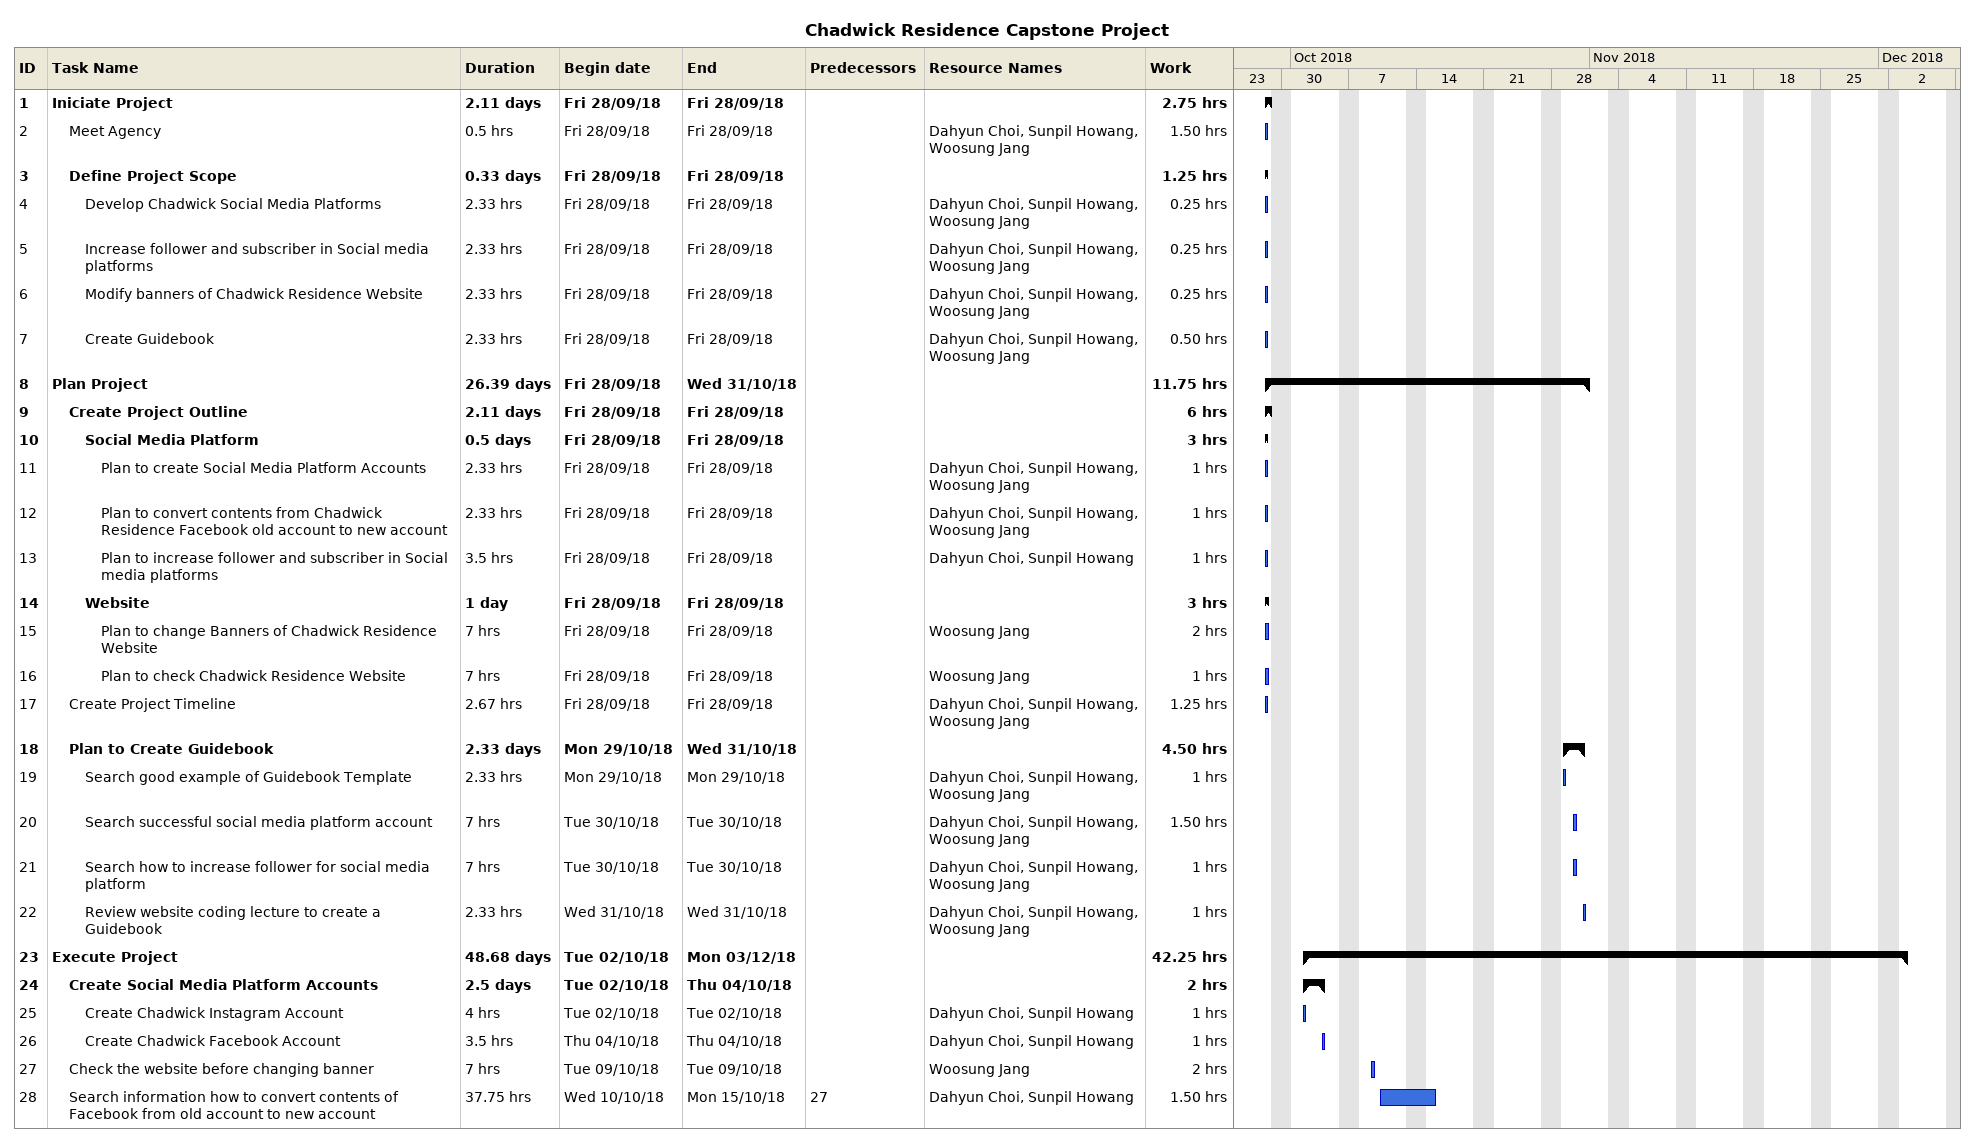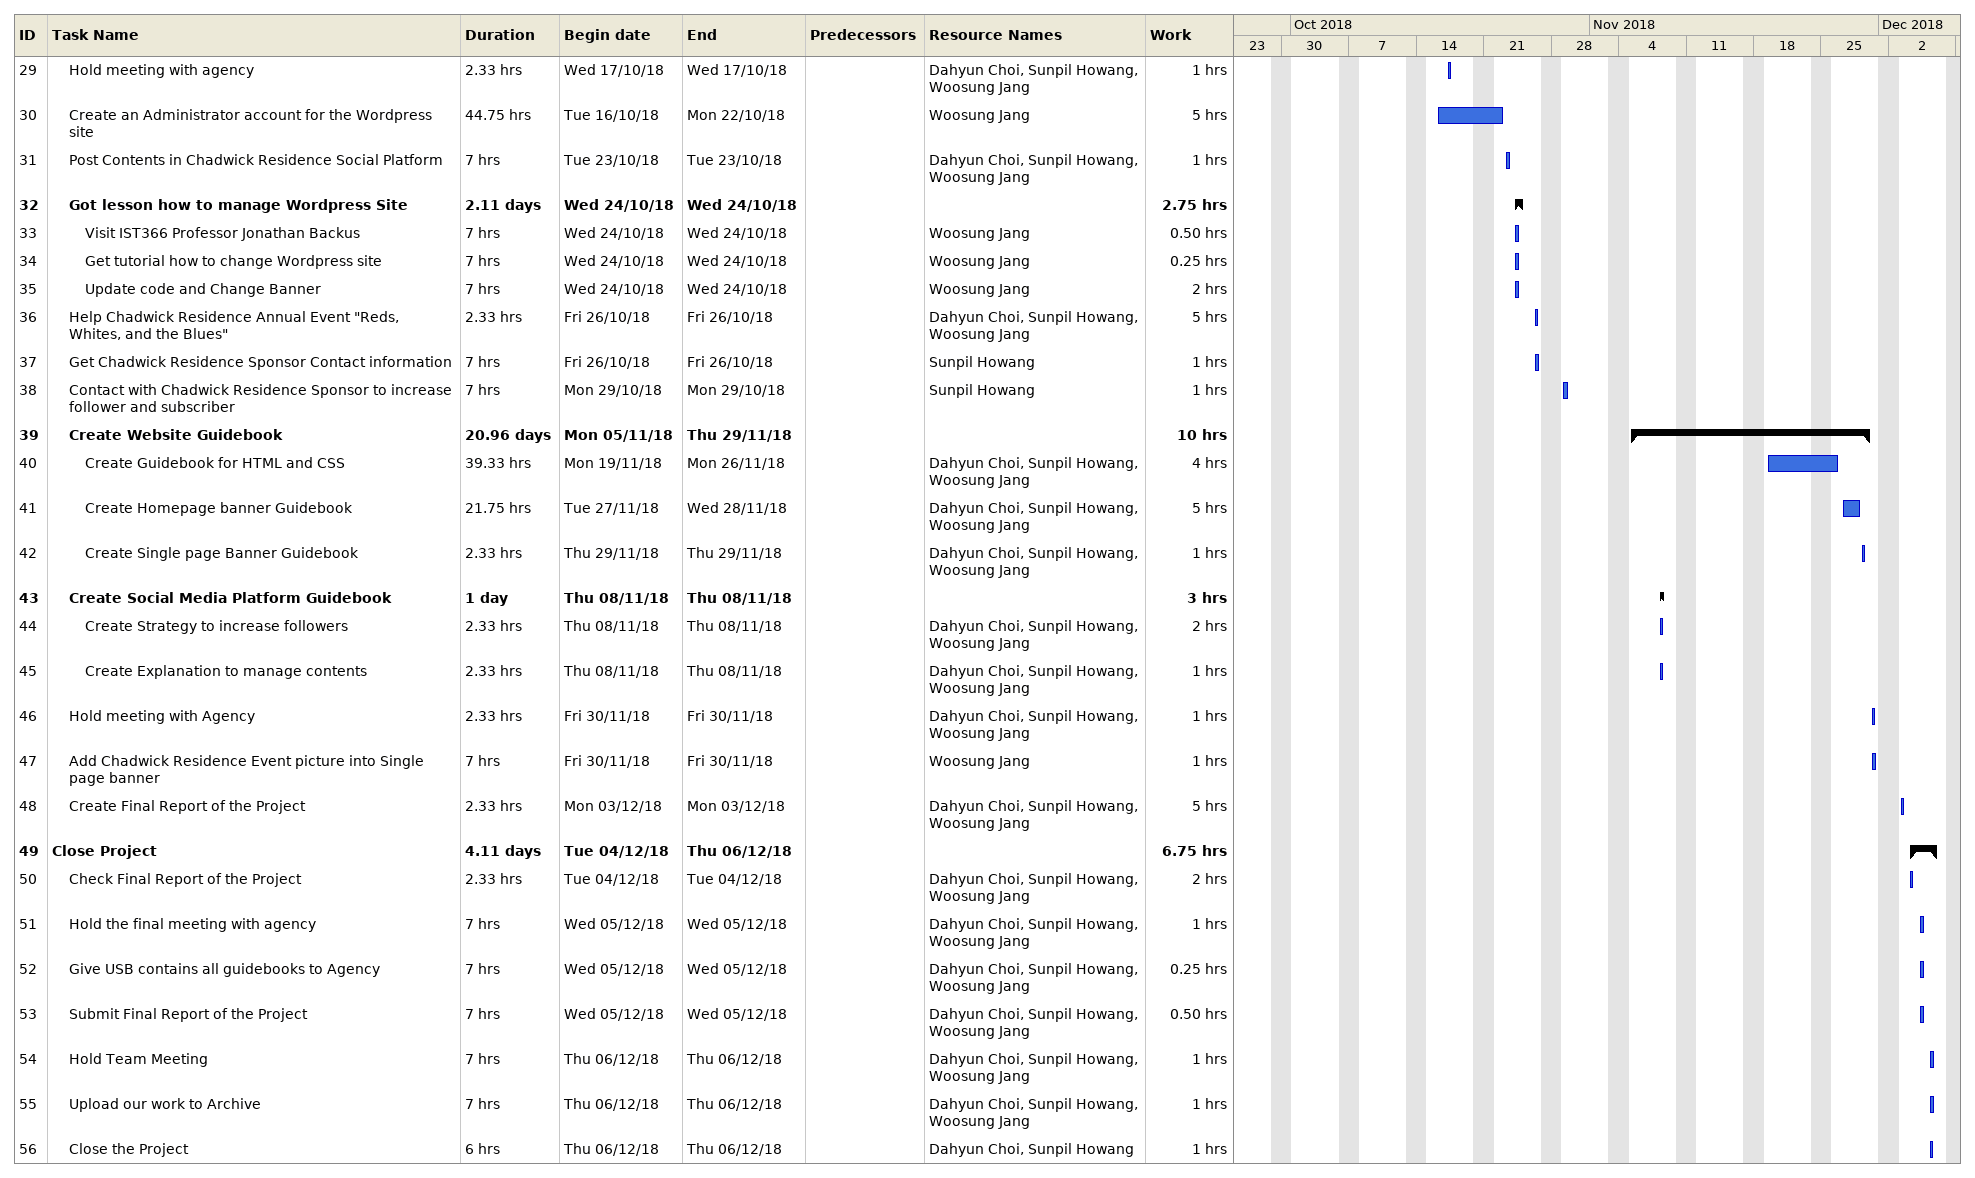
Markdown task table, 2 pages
Chadwick Residence Capstone Project

| ID | Level | Task | Duration | Start | Finish | Predecessors | Resources | Work (h) |
|---|---|---|---|---|---|---|---|---|
| 1 | 1 | **Iniciate Project** | 2.11d | 2018-09-28 | 2018-09-28 |  |  | 2.75 |
| 2 | 2 | Meet Agency | 0.5h | 2018-09-28 | 2018-09-28 |  | Dahyun Choi, Sunpil Howang, Woosung Jang | 1.50 |
| 3 | 2 | **Define Project Scope** | 0.33d | 2018-09-28 | 2018-09-28 |  |  | 1.25 |
| 4 | 3 | Develop Chadwick Social Media Platforms | 2.33h | 2018-09-28 | 2018-09-28 |  | Dahyun Choi, Sunpil Howang, Woosung Jang | 0.25 |
| 5 | 3 | Increase follower and subscriber in Social media platforms | 2.33h | 2018-09-28 | 2018-09-28 |  | Dahyun Choi, Sunpil Howang, Woosung Jang | 0.25 |
| 6 | 3 | Modify banners of Chadwick Residence Website | 2.33h | 2018-09-28 | 2018-09-28 |  | Dahyun Choi, Sunpil Howang, Woosung Jang | 0.25 |
| 7 | 3 | Create Guidebook | 2.33h | 2018-09-28 | 2018-09-28 |  | Dahyun Choi, Sunpil Howang, Woosung Jang | 0.50 |
| 8 | 1 | **Plan Project** | 26.39d | 2018-09-28 | 2018-10-31 |  |  | 11.75 |
| 9 | 2 | **Create Project Outline** | 2.11d | 2018-09-28 | 2018-09-28 |  |  | 6 |
| 10 | 3 | **Social Media Platform** | 0.5d | 2018-09-28 | 2018-09-28 |  |  | 3 |
| 11 | 4 | Plan to create Social Media Platform Accounts | 2.33h | 2018-09-28 | 2018-09-28 |  | Dahyun Choi, Sunpil Howang, Woosung Jang | 1 |
| 12 | 4 | Plan to convert contents from Chadwick Residence Facebook old account to new account | 2.33h | 2018-09-28 | 2018-09-28 |  | Dahyun Choi, Sunpil Howang, Woosung Jang | 1 |
| 13 | 4 | Plan to increase follower and subscriber in Social media platforms | 3.5h | 2018-09-28 | 2018-09-28 |  | Dahyun Choi, Sunpil Howang | 1 |
| 14 | 3 | **Website** | 1d | 2018-09-28 | 2018-09-28 |  |  | 3 |
| 15 | 4 | Plan to change Banners of Chadwick Residence Website | 7h | 2018-09-28 | 2018-09-28 |  | Woosung Jang | 2 |
| 16 | 4 | Plan to check Chadwick Residence Website | 7h | 2018-09-28 | 2018-09-28 |  | Woosung Jang | 1 |
| 17 | 2 | Create Project Timeline | 2.67h | 2018-09-28 | 2018-09-28 |  | Dahyun Choi, Sunpil Howang, Woosung Jang | 1.25 |
| 18 | 2 | **Plan to Create Guidebook** | 2.33d | 2018-10-29 | 2018-10-31 |  |  | 4.50 |
| 19 | 3 | Search good example of Guidebook Template | 2.33h | 2018-10-29 | 2018-10-29 |  | Dahyun Choi, Sunpil Howang, Woosung Jang | 1 |
| 20 | 3 | Search successful social media platform account | 7h | 2018-10-30 | 2018-10-30 |  | Dahyun Choi, Sunpil Howang, Woosung Jang | 1.50 |
| 21 | 3 | Search how to increase follower for social media platform | 7h | 2018-10-30 | 2018-10-30 |  | Dahyun Choi, Sunpil Howang, Woosung Jang | 1 |
| 22 | 3 | Review website coding lecture to create a Guidebook | 2.33h | 2018-10-31 | 2018-10-31 |  | Dahyun Choi, Sunpil Howang, Woosung Jang | 1 |
| 23 | 1 | **Execute Project** | 48.68d | 2018-10-02 | 2018-12-03 |  |  | 42.25 |
| 24 | 2 | **Create Social Media Platform Accounts** | 2.5d | 2018-10-02 | 2018-10-04 |  |  | 2 |
| 25 | 3 | Create Chadwick Instagram Account | 4h | 2018-10-02 | 2018-10-02 |  | Dahyun Choi, Sunpil Howang | 1 |
| 26 | 3 | Create Chadwick Facebook Account | 3.5h | 2018-10-04 | 2018-10-04 |  | Dahyun Choi, Sunpil Howang | 1 |
| 27 | 2 | Check the website before changing banner | 7h | 2018-10-09 | 2018-10-09 |  | Woosung Jang | 2 |
| 28 | 2 | Search information how to convert contents of Facebook from old account to new account | 37.75h | 2018-10-10 | 2018-10-15 | 27 | Dahyun Choi, Sunpil Howang | 1.50 |
| 29 | 2 | Hold meeting with agency | 2.33h | 2018-10-17 | 2018-10-17 |  | Dahyun Choi, Sunpil Howang, Woosung Jang | 1 |
| 30 | 2 | Create an Administrator account for the Wordpress site | 44.75h | 2018-10-16 | 2018-10-22 |  | Woosung Jang | 5 |
| 31 | 2 | Post Contents in Chadwick Residence Social Platform | 7h | 2018-10-23 | 2018-10-23 |  | Dahyun Choi, Sunpil Howang, Woosung Jang | 1 |
| 32 | 2 | **Got lesson how to manage Wordpress Site** | 2.11d | 2018-10-24 | 2018-10-24 |  |  | 2.75 |
| 33 | 3 | Visit IST366 Professor Jonathan Backus | 7h | 2018-10-24 | 2018-10-24 |  | Woosung Jang | 0.50 |
| 34 | 3 | Get tutorial how to change Wordpress site | 7h | 2018-10-24 | 2018-10-24 |  | Woosung Jang | 0.25 |
| 35 | 3 | Update code and Change Banner | 7h | 2018-10-24 | 2018-10-24 |  | Woosung Jang | 2 |
| 36 | 2 | Help Chadwick Residence Annual Event "Reds, Whites, and the Blues" | 2.33h | 2018-10-26 | 2018-10-26 |  | Dahyun Choi, Sunpil Howang, Woosung Jang | 5 |
| 37 | 2 | Get Chadwick Residence Sponsor Contact information | 7h | 2018-10-26 | 2018-10-26 |  | Sunpil Howang | 1 |
| 38 | 2 | Contact with Chadwick Residence Sponsor to increase follower and subscriber | 7h | 2018-10-29 | 2018-10-29 |  | Sunpil Howang | 1 |
| 39 | 2 | **Create Website Guidebook** | 20.96d | 2018-11-05 | 2018-11-29 |  |  | 10 |
| 40 | 3 | Create Guidebook for HTML and CSS | 39.33h | 2018-11-19 | 2018-11-26 |  | Dahyun Choi, Sunpil Howang, Woosung Jang | 4 |
| 41 | 3 | Create Homepage banner Guidebook | 21.75h | 2018-11-27 | 2018-11-28 |  | Dahyun Choi, Sunpil Howang, Woosung Jang | 5 |
| 42 | 3 | Create Single page Banner Guidebook | 2.33h | 2018-11-29 | 2018-11-29 |  | Dahyun Choi, Sunpil Howang, Woosung Jang | 1 |
| 43 | 2 | **Create Social Media Platform Guidebook** | 1d | 2018-11-08 | 2018-11-08 |  |  | 3 |
| 44 | 3 | Create Strategy to increase followers | 2.33h | 2018-11-08 | 2018-11-08 |  | Dahyun Choi, Sunpil Howang, Woosung Jang | 2 |
| 45 | 3 | Create Explanation to manage contents | 2.33h | 2018-11-08 | 2018-11-08 |  | Dahyun Choi, Sunpil Howang, Woosung Jang | 1 |
| 46 | 2 | Hold meeting with Agency | 2.33h | 2018-11-30 | 2018-11-30 |  | Dahyun Choi, Sunpil Howang, Woosung Jang | 1 |
| 47 | 2 | Add Chadwick Residence Event picture into Single page banner | 7h | 2018-11-30 | 2018-11-30 |  | Woosung Jang | 1 |
| 48 | 2 | Create Final Report of the Project | 2.33h | 2018-12-03 | 2018-12-03 |  | Dahyun Choi, Sunpil Howang, Woosung Jang | 5 |
| 49 | 1 | **Close Project** | 4.11d | 2018-12-04 | 2018-12-06 |  |  | 6.75 |
| 50 | 2 | Check Final Report of the Project | 2.33h | 2018-12-04 | 2018-12-04 |  | Dahyun Choi, Sunpil Howang, Woosung Jang | 2 |
| 51 | 2 | Hold the final meeting with agency | 7h | 2018-12-05 | 2018-12-05 |  | Dahyun Choi, Sunpil Howang, Woosung Jang | 1 |
| 52 | 2 | Give USB contains all guidebooks to Agency | 7h | 2018-12-05 | 2018-12-05 |  | Dahyun Choi, Sunpil Howang, Woosung Jang | 0.25 |
| 53 | 2 | Submit Final Report of the Project | 7h | 2018-12-05 | 2018-12-05 |  | Dahyun Choi, Sunpil Howang, Woosung Jang | 0.50 |
| 54 | 2 | Hold Team Meeting | 7h | 2018-12-06 | 2018-12-06 |  | Dahyun Choi, Sunpil Howang, Woosung Jang | 1 |
| 55 | 2 | Upload our work to Archive | 7h | 2018-12-06 | 2018-12-06 |  | Dahyun Choi, Sunpil Howang, Woosung Jang | 1 |
| 56 | 2 | Close the Project | 6h | 2018-12-06 | 2018-12-06 |  | Dahyun Choi, Sunpil Howang | 1 |
